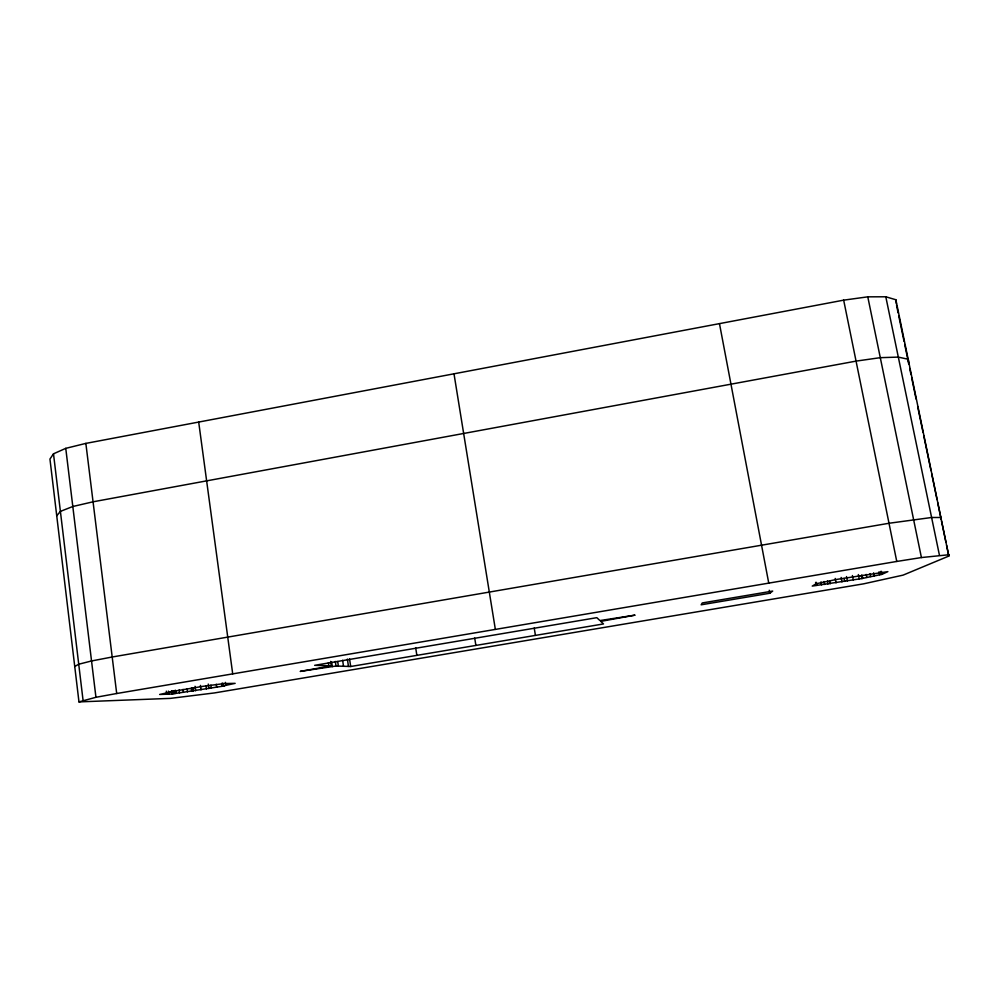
<?xml version="1.0" encoding="UTF-8"?>
<svg xmlns="http://www.w3.org/2000/svg" width="999" height="999" viewBox="0 0 999 999"><rect width="100%" height="100%" fill="white"/><g stroke="black" fill="none" stroke-linecap="round" stroke-linejoin="round"><path stroke-width="1.5" d="M948.825 556.068L895.866 299.75L885.801 296.79L867.781 296.84L843.668 300.15L85.852 443.394L65.759 448.351L53.496 453.821L49.95 459.053L78.971 701.897L170.417 698.376L214.473 692.931L863.598 583.841L903.096 575.124L948.825 556.068L946.602 545.392M56.731 515.809L60.402 511.388L72.802 506.505L93.057 501.81L856.056 361.114L880.294 357.667L898.313 357.105L908.291 359.278L908.765 363.936L904.694 344.43M769.817 593.244L772.689 591.071L702.247 602.959L701.161 604.807L769.817 593.244L769.255 590.259M74.738 666.483L78.734 664.235L91.533 660.963L112.188 657.005L888.998 523.264L931.617 517.494L941.283 517.494L941.195 519.48L937.699 502.697M861.925 578.533L882.03 574.325L887.861 571.64L836.375 579.457L816.233 583.728L812.249 586.088L861.925 578.533L861.338 575.574M78.971 701.897L95.941 697.29L116.696 693.518L896.765 561.45L921.415 557.554L949.05 554.732M223.127 685.951L235.152 683.353L224.563 683.528L202.572 686.388L169.718 691.932L171.366 691.882L159.653 694.467L171.766 694.043L224.525 685.926L223.127 685.951L222.727 682.954M331.293 665.871L300.212 671.403L335.989 666.021L350.674 666.508L603.496 623.938L600.774 621.39L635.064 615.134L599.912 620.566L596.828 617.669L314.66 665.322L331.293 665.871L330.644 661.425M896.565 305.407L898.126 312.912M898.75 315.921L904.07 341.433M909.714 368.519L910.988 374.613M911.625 377.659L916.083 399.013M917.669 406.643L923.076 432.555M923.713 435.614L931.018 470.679M931.655 473.726L937.062 499.65M941.52 521.003L945.966 542.345M885.801 296.79L939.447 555.257M867.781 296.84L921.415 557.554M843.668 300.15L896.765 561.45M881.43 571.328L882.03 574.325M880.693 571.453L881.293 574.45M879.083 571.728L879.682 574.725M873.588 572.839L874.187 575.824M870.054 573.601L870.641 576.585M866.183 574.4L866.77 577.385M862.612 578.196L862.025 575.224L862.512 578.246M861.675 575.399L862.274 578.371M861.45 575.511L862.037 578.483M858.353 574.55L859.227 578.983M852.422 575.549L853.308 579.982M846.503 576.548L847.377 580.981M844.105 578.483L844.692 581.43M841.121 577.447L841.995 581.893M835.201 578.446L836.076 582.892M829.582 580.931L830.169 583.878M827.459 581.056L827.959 584.078M824.013 581.518L824.6 584.49M820.978 581.88L821.565 584.852M816.308 582.317L816.882 585.302M815.584 582.442L816.158 585.426M719.467 323.626L768.755 583.129M534.215 628.009L535.439 635.401M453.996 373.801L495.354 629.407M474.712 638.061L475.886 645.429M415.671 647.652L416.858 655.356M349.55 658.828L350.674 666.508M347.39 659.065L348.464 666.433M342.632 660.289L343.506 666.271M337.712 661.538L338.374 666.096M335.327 661.425L335.989 666.021M331.643 662.05L332.305 666.645M328.371 662.799L328.796 665.784M198.689 422.065L232.705 673.875M225.387 682.379L225.799 685.389M221.678 683.341L222.078 686.338M216.284 684.253L216.683 687.25M210.901 685.164L211.301 688.149M208.254 684.078L208.853 688.561M206.006 685.988L206.406 688.973M200.424 685.401L201.024 689.884M195.055 686.313L195.642 690.784M192.807 688.211L193.194 691.196M192.57 688.224L192.957 691.208M192.058 688.236L192.445 691.221M191.546 688.249L191.933 691.246M191.308 688.249L191.696 691.246M187.063 688.848L187.462 691.845M183.004 689.397L183.391 692.407M179.158 689.884L179.545 692.894M175.587 690.309L175.974 693.331M174.925 690.421L175.312 693.443M173.476 690.659L173.863 693.681M172.028 690.908L172.415 693.93M171.366 691.021L171.766 694.043M168.394 691.108L168.781 694.143M166.333 691.171L166.721 694.218M85.852 443.394L116.696 693.518M895.866 299.75L896.39 303.996M65.759 448.351L95.941 697.29M53.496 453.821L83.042 700.187"/></g></svg>
